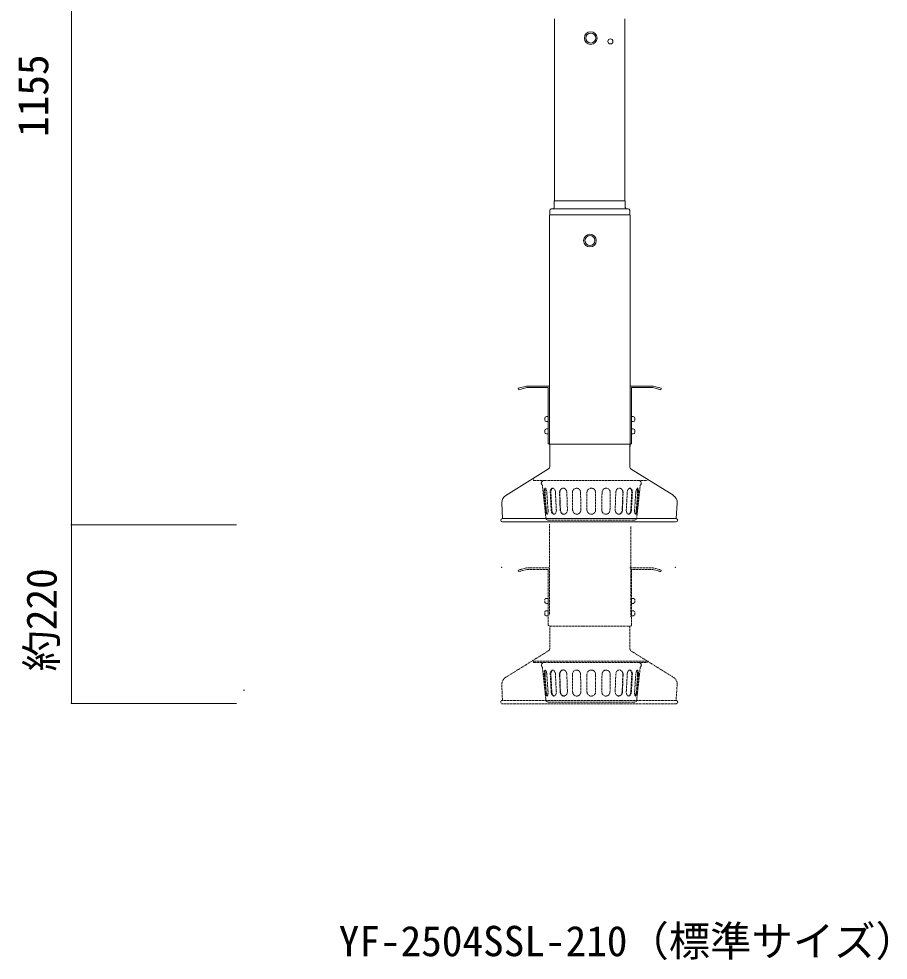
# Model space of a CAD drawing. Units: millimetres, scale not verified. Extents: x -3710 to 4533, y -3093 to 3424.
# Drawn here: x -3710 to -556, y -3072 to 344 of the extents above; entities that cross this region are included whole.
import ezdxf
from ezdxf.enums import TextEntityAlignment as Align

# ---------------------------------------------------------------- set-up
doc = ezdxf.new("R2010")
doc.units = ezdxf.units.MM
doc.header["$LTSCALE"] = 3
doc.header["$PDMODE"] = 32
doc.header["$PDSIZE"] = 1.5
doc.linetypes.add('DASHED1', pattern=[1.8, 1.2, -0.6])
doc.layers.add('1-1_NOTE', color=7, linetype='Continuous', lineweight=9)
doc.styles.add('ＭＳ ゴシック', font='')
doc.styles.get('ＭＳ ゴシック').set_extended_font_data('MS Gothic')

msp = doc.modelspace()

# ---------------------------------------------------------------- linework, layer by layer
at = {"layer": '1-1_NOTE'}
for p, q in [((-3519.777, 2026.459), (-3519.777, -1492.541)), ((-1766.259, 343.942), (-1766.259, -315.988)), ((-1511.088, 343.564), (-1511.088, -315.872)), ((-1767.809, -315.974), (-1509.809, -315.974)), ((-1767.809, -315.974), (-1767.809, -340.068)), ((-1509.809, -340.068), (-1509.809, -315.974)), ((-1784.619, -368.633), (-1784.619, -1200.634)), ((-1784.188, -350.872), (-1784.188, -367.165)), ((-1778.309, -346.068), (-1499.309, -346.068)), ((-1492.813, -368.199), (-1492.813, -1208.199)), ((-1868.309, -988.541), (-1784.309, -988.541)), ((-1409.309, -988.541), (-1493.309, -988.541)), ((-1409.309, -988.541), (-1379.309, -996.579)), ((-1867.519, -994.541), (-1896.756, -1002.375)), ((-1867.519, -994.541), (-1790.309, -994.541)), ((-1410.098, -994.541), (-1487.309, -994.541)), ((-1487.309, -994.541), (-1487.309, -1198.951)), ((-1410.098, -994.541), (-1380.861, -1002.375)), ((-1379.309, -996.579), (-1380.861, -1002.375)), ((-1802.309, -1111.541), (-1802.309, -1105.541)), ((-1796.309, -1099.541), (-1790.309, -1099.541)), ((-1796.309, -1117.541), (-1790.309, -1117.541)), ((-1790.309, -1099.541), (-1790.309, -1117.541)), ((-1481.309, -1099.541), (-1487.309, -1099.541)), ((-1487.309, -1099.541), (-1487.309, -1117.541)), ((-1481.309, -1117.541), (-1487.309, -1117.541)), ((-1475.309, -1111.541), (-1475.309, -1105.541)), ((-1802.309, -1156.541), (-1802.309, -1150.541)), ((-1796.309, -1144.541), (-1790.309, -1144.541)), ((-1790.309, -1144.541), (-1790.309, -1162.541)), ((-1481.309, -1144.541), (-1487.309, -1144.541)), ((-1487.309, -1144.541), (-1487.309, -1162.541)), ((-1475.309, -1156.541), (-1475.309, -1150.541)), ((-1796.309, -1162.541), (-1790.309, -1162.541)), ((-1481.309, -1162.541), (-1487.309, -1162.541)), ((-1783.981, -1200.138), (-1492.981, -1200.138)), ((-1783.981, -1281.116), (-1783.981, -1200.138)), ((-1492.981, -1282.154), (-1492.981, -1200.138)), ((-1487.309, -1198.951), (-1492.666, -1198.951)), ((-1788.703, -1289.609), (-1943.539, -1385.835)), ((-1488.267, -1290.643), (-1334.35, -1386.478)), ((-1958.018, -1412.771), (-1955.74, -1469.719)), ((-1321.712, -1413.322), (-1325.74, -1469.719)), ((-3519.777, -1492.541), (-3519.777, -2140.541)), ((-1640.74, -1469.719), (-1955.74, -1469.719)), ((-1640.74, -1481.719), (-1955.74, -1481.719)), ((-1640.74, -1469.719), (-1325.74, -1469.719)), ((-1640.74, -1481.719), (-1325.74, -1481.719))]:
    msp.add_line(p, q, dxfattribs=at)
at = {"layer": '1-1_NOTE', "linetype": 'DASHED1'}
for p, q in [((-1843.24, -1331.719), (-1843.24, -1327.168)), ((-1807.24, -1331.719), (-1843.24, -1331.719)), ((-1812.713, -1336.431), (-1807.24, -1331.719)), ((-1807.24, -1331.719), (-1459.24, -1331.719)), ((-1453.767, -1336.431), (-1459.24, -1331.719)), ((-1459.24, -1331.719), (-1430.639, -1331.719)), ((-1813.79, -1344.306), (-1810.732, -1348.893)), ((-1810.774, -1348.897), (-1798.24, -1466.719)), ((-1455.697, -1348.816), (-1468.24, -1466.719)), ((-1452.69, -1344.306), (-1455.748, -1348.893)), ((-1799.981, -1438.481), (-1804.366, -1375.633)), ((-1796.831, -1438.481), (-1801.216, -1375.633)), ((-1790.323, -1437.805), (-1794.709, -1374.958)), ((-1778.773, -1438.617), (-1782.06, -1375.703)), ((-1776.568, -1438.617), (-1779.855, -1375.703)), ((-1760.291, -1437.649), (-1763.579, -1374.735)), ((-1746.297, -1438.645), (-1748.487, -1375.683)), ((-1745.352, -1438.33), (-1747.542, -1375.368)), ((-1719.888, -1437.441), (-1722.077, -1374.479)), ((-1700.998, -1438.476), (-1702.088, -1375.485)), ((-1672.158, -1374.963), (-1671.068, -1437.953)), ((-1648.99, -1375.219), (-1648.99, -1438.219)), ((-1617.49, -1375.219), (-1617.49, -1438.219)), ((-1594.322, -1374.963), (-1595.412, -1437.953)), ((-1565.481, -1438.476), (-1564.391, -1375.485)), ((-1546.591, -1437.441), (-1544.402, -1374.479)), ((-1521.127, -1438.33), (-1518.938, -1375.368)), ((-1520.182, -1438.645), (-1517.993, -1375.683)), ((-1506.189, -1437.649), (-1502.901, -1374.735)), ((-1489.911, -1438.617), (-1486.624, -1375.703)), ((-1487.706, -1438.617), (-1484.419, -1375.703)), ((-1476.156, -1437.805), (-1471.771, -1374.958)), ((-1469.648, -1438.481), (-1465.263, -1375.633)), ((-1466.498, -1438.481), (-1462.113, -1375.633)), ((-1477.24, -1475.719), (-1789.24, -1475.719)), ((-1784.661, -1490.314), (-1784.661, -1820.314)), ((-1489.786, -1498.143), (-1489.786, -1828.143)), ((-1867.519, -1654.541), (-1896.756, -1662.375)), ((-1868.309, -1648.541), (-1784.309, -1648.541)), ((-1867.519, -1654.541), (-1790.309, -1654.541)), ((-1790.309, -1654.541), (-1790.309, -1858.541)), ((-1409.309, -1648.541), (-1493.309, -1648.541)), ((-1410.098, -1654.541), (-1380.861, -1662.375)), ((-1409.309, -1648.541), (-1379.309, -1656.579)), ((-1379.309, -1656.579), (-1380.861, -1662.375)), ((-1802.309, -1771.541), (-1802.309, -1765.541)), ((-1796.309, -1759.541), (-1790.309, -1759.541)), ((-1790.309, -1759.541), (-1790.309, -1777.541)), ((-1481.309, -1759.541), (-1487.309, -1759.541)), ((-1487.309, -1759.541), (-1487.309, -1777.541)), ((-1475.309, -1771.541), (-1475.309, -1765.541)), ((-1802.309, -1816.541), (-1802.309, -1810.541)), ((-1796.309, -1777.541), (-1790.309, -1777.541)), ((-1796.309, -1804.541), (-1790.309, -1804.541)), ((-1790.309, -1804.541), (-1790.309, -1822.541)), ((-1481.309, -1777.541), (-1487.309, -1777.541)), ((-1481.309, -1804.541), (-1487.309, -1804.541)), ((-1487.309, -1804.541), (-1487.309, -1822.541)), ((-1475.309, -1816.541), (-1475.309, -1810.541)), ((-1796.309, -1822.541), (-1790.309, -1822.541)), ((-1481.309, -1822.541), (-1487.309, -1822.541)), ((-1790.309, -1857.921), (-1784.459, -1857.921)), ((-1783.981, -1860.138), (-1492.981, -1860.138)), ((-1783.981, -1941.116), (-1783.981, -1860.138)), ((-1492.981, -1942.154), (-1492.981, -1860.138)), ((-1487.309, -1858.951), (-1492.666, -1858.951)), ((-1788.703, -1949.609), (-1943.539, -2045.835)), ((-1488.267, -1950.643), (-1334.35, -2046.478)), ((-1807.24, -1991.719), (-1843.24, -1991.719)), ((-1813.79, -2004.306), (-1810.732, -2008.893)), ((-1812.713, -1996.431), (-1807.24, -1991.719)), ((-1810.774, -2008.897), (-1798.24, -2126.719)), ((-1807.24, -1991.719), (-1459.24, -1991.719)), ((-1455.697, -2008.816), (-1468.24, -2126.719)), ((-1453.767, -1996.431), (-1459.24, -1991.719)), ((-1452.69, -2004.306), (-1455.748, -2008.893)), ((-1799.981, -2098.481), (-1804.366, -2035.633)), ((-1796.831, -2098.481), (-1801.216, -2035.633)), ((-1790.323, -2097.805), (-1794.709, -2034.958)), ((-1778.773, -2098.617), (-1782.06, -2035.703)), ((-1776.568, -2098.617), (-1779.855, -2035.703)), ((-1760.291, -2097.649), (-1763.579, -2034.735)), ((-1746.297, -2098.645), (-1748.487, -2035.683)), ((-1745.352, -2098.33), (-1747.542, -2035.368)), ((-1719.888, -2097.441), (-1722.077, -2034.479)), ((-1700.998, -2098.476), (-1702.088, -2035.485)), ((-1672.158, -2034.963), (-1671.068, -2097.953)), ((-1648.99, -2035.219), (-1648.99, -2098.219)), ((-1617.49, -2035.219), (-1617.49, -2098.219)), ((-1594.322, -2034.963), (-1595.412, -2097.953)), ((-1565.481, -2098.476), (-1564.391, -2035.485)), ((-1546.591, -2097.441), (-1544.402, -2034.479)), ((-1521.127, -2098.33), (-1518.938, -2035.368)), ((-1520.182, -2098.645), (-1517.993, -2035.683)), ((-1506.189, -2097.649), (-1502.901, -2034.735)), ((-1489.911, -2098.617), (-1486.624, -2035.703)), ((-1487.706, -2098.617), (-1484.419, -2035.703)), ((-1476.156, -2097.805), (-1471.771, -2034.958)), ((-1469.648, -2098.481), (-1465.263, -2035.633)), ((-1466.498, -2098.481), (-1462.113, -2035.633)), ((-1958.018, -2072.771), (-1955.74, -2129.719)), ((-1321.712, -2073.322), (-1325.74, -2129.719)), ((-1640.74, -2129.719), (-1955.74, -2129.719)), ((-1640.74, -2141.719), (-1955.74, -2141.719)), ((-1477.24, -2135.719), (-1789.24, -2135.719)), ((-1640.74, -2129.719), (-1325.74, -2129.719)), ((-1640.74, -2141.719), (-1325.74, -2141.719))]:
    msp.add_line(p, q, dxfattribs=at)
at = {"layer": '1-1_NOTE', "color": 4}
for p, q in [((-3519.777, -1492.541), (-2920.499, -1492.541)), ((-3519.777, -2140.541), (-2920.499, -2140.541))]:
    msp.add_line(p, q, dxfattribs=at)
at = {"layer": '1-1_NOTE'}
for points in [[(-1493.509, -350.528), (-1493.509, -367.165), (-1784.188, -367.165)], [(-1868.309, -988.541), (-1898.309, -996.579), (-1896.756, -1002.375)], [(-1790.309, -994.541), (-1790.309, -1197.921), (-1784.459, -1197.921)]]:
    msp.add_lwpolyline(points, dxfattribs=at)
at = {"layer": '1-1_NOTE', "linetype": 'DASHED1'}
for points in [[(-1868.309, -1648.541), (-1898.309, -1656.579), (-1896.756, -1662.375)], [(-1410.098, -1654.541), (-1487.309, -1654.541), (-1487.309, -1858.116)], [(-1843.24, -1991.719), (-1843.24, -1987.168), (-1433.689, -1987.168)], [(-1459.24, -1991.719), (-1430.639, -1991.719), (-1430.639, -1988.992)]]:
    msp.add_lwpolyline(points, dxfattribs=at)
at = {"layer": '1-1_NOTE'}
for centre, radius in [((-1635.407, 274.389), 23), ((-1635.197, 274.351), 18), ((-1563.953, 262.161), 9), ((-1638.407, -460.611), 23), ((-1638.197, -460.649), 18)]:
    msp.add_circle(centre, radius, dxfattribs=at)
for centre, radius, start, end in [((-1773.809, -340.068), 6, 270, 0), ((-1503.809, -340.068), 6, 180, 270), ((-1778.309, -352.068), 6, 90, 168.5044), ((-1499.309, -352.068), 6, 14.86326, 90), ((-1796.309, -1105.541), 6, 90, 180), ((-1796.309, -1111.541), 6, 180, 270), ((-1481.309, -1105.541), 6, 0, 90), ((-1481.309, -1111.541), 6, 270, 0), ((-1796.309, -1150.541), 6, 90, 180), ((-1796.309, -1156.541), 6, 180, 270), ((-1481.309, -1150.541), 6, 0, 90), ((-1481.309, -1156.541), 6, 270, 0), ((-1793.981, -1281.116), 10, 301.85967, 0), ((-1482.981, -1282.154), 10, 180, 238.09189), ((-1928.042, -1411.572), 30, 120.34399, 182.29061), ((-1351.635, -1411.184), 30, 355.91438, 59.12337), ((-1955.74, -1475.719), 6, 90, 270), ((-1325.74, -1475.719), 6, 270, 90)]:
    msp.add_arc(centre, radius, start, end, dxfattribs=at)
at = {"layer": '1-1_NOTE', "linetype": 'DASHED1'}
for centre, radius, start, end in [((-1808.798, -1340.978), 6, 130.73247, 213.69007), ((-1633.24, -1375.219), 15.75, 0, 180), ((-1457.683, -1340.978), 6, 326.30993, 49.26753), ((-1789.24, -1466.719), 9, 180, 270), ((-1633.24, -1438.219), 15.75, 180, 0), ((-1477.24, -1466.719), 9, 270, 0), ((-1796.309, -1765.541), 6, 90, 180), ((-1796.309, -1771.541), 6, 180, 270), ((-1481.309, -1765.541), 6, 0, 90), ((-1481.309, -1771.541), 6, 270, 0), ((-1796.309, -1810.541), 6, 90, 180), ((-1481.309, -1810.541), 6, 0, 90), ((-1796.309, -1816.541), 6, 180, 270), ((-1481.309, -1816.541), 6, 270, 0), ((-1793.981, -1941.116), 10, 301.85967, 0), ((-1482.981, -1942.154), 10, 180, 238.09189), ((-1808.798, -2000.978), 6, 130.73247, 213.69007), ((-1457.683, -2000.978), 6, 326.30993, 49.26753), ((-1928.042, -2071.572), 30, 120.34399, 182.29061), ((-1633.24, -2035.219), 15.75, 0, 180), ((-1351.635, -2071.184), 30, 355.91438, 59.12337), ((-1633.24, -2098.219), 15.75, 180, 0), ((-1955.74, -2135.719), 6, 90, 270), ((-1789.24, -2126.719), 9, 180, 270), ((-1477.24, -2126.719), 9, 270, 0), ((-1325.74, -2135.719), 6, 270, 90)]:
    msp.add_arc(centre, radius, start, end, dxfattribs=at)
for centre, major_axis, ratio, start_param, end_param in [((-1799.546, -1375.296), (-1.099, 15.712), 0.3, 4.71238898, 7.85398163), ((-1796.396, -1375.296), (-1.099, 15.712), 0.3, 0.31807841, 1.57079633), ((-1772.829, -1375.219), (-0.824, 15.728), 0.6, 4.71238898, 7.85398163), ((-1770.624, -1375.219), (-0.824, 15.728), 0.6, 0.08539564, 1.57079633), ((-1735.764, -1375.239), (-0.55, 15.74), 0.8, 0.19277883, 1.57079633), ((-1734.819, -1374.924), (-0.55, 15.74), 0.8, 4.71238898, 7.85398163), ((-1687.128, -1375.224), (-0.275, 15.748), 0.95, 4.71238898, 7.85398163), ((-1579.352, -1375.224), (0.275, 15.748), 0.95, 4.71238898, 7.85398163), ((-1531.661, -1374.924), (0.55, 15.74), 0.8, 4.71238898, 7.85398163), ((-1530.716, -1375.239), (0.55, 15.74), 0.8, 4.71238898, 6.09040648), ((-1493.651, -1375.219), (0.824, 15.728), 0.6, 4.71238898, 7.85398163), ((-1495.856, -1375.219), (0.824, 15.728), 0.6, 4.71238898, 6.19778966), ((-1466.933, -1375.296), (1.099, 15.712), 0.3, 4.71238898, 7.85398163), ((-1470.083, -1375.296), (1.099, 15.712), 0.3, 4.71238898, 5.9651069), ((-1795.152, -1438.143), (1.099, -15.712), 0.3, 4.71238898, 7.85398163), ((-1792.002, -1438.143), (1.099, -15.712), 0.3, 4.71238898, 5.92315697), ((-1769.532, -1438.133), (0.824, -15.728), 0.6, 4.71238898, 7.85398163), ((-1767.327, -1438.133), (0.824, -15.728), 0.6, 4.71238898, 6.13492104), ((-1733.565, -1438.2), (0.55, -15.74), 0.8, 4.71238898, 6.55389338), ((-1732.62, -1437.885), (0.55, -15.74), 0.8, 4.71238898, 7.85398163), ((-1686.028, -1438.215), (0.275, -15.748), 0.95, 4.71238898, 7.85398163), ((-1580.451, -1438.215), (-0.275, -15.748), 0.95, 4.71238898, 7.85398163), ((-1533.859, -1437.885), (-0.55, -15.74), 0.8, 4.71238898, 7.85398163), ((-1532.914, -1438.2), (-0.55, -15.74), 0.8, 6.01247724, 7.85398163), ((-1496.948, -1438.133), (-0.824, -15.728), 0.6, 4.71238898, 7.85398163), ((-1499.153, -1438.133), (-0.824, -15.728), 0.6, 0.14826426, 1.57079633), ((-1471.328, -1438.143), (-1.099, -15.712), 0.3, 4.71238898, 7.85398163), ((-1474.478, -1438.143), (-1.099, -15.712), 0.3, 0.36002834, 1.57079633), ((-1799.546, -2035.296), (-1.099, 15.712), 0.3, 4.71238898, 7.85398163), ((-1796.396, -2035.296), (-1.099, 15.712), 0.3, 0.31807841, 1.57079633), ((-1772.829, -2035.219), (-0.824, 15.728), 0.6, 4.71238898, 7.85398163), ((-1770.624, -2035.219), (-0.824, 15.728), 0.6, 0.08539564, 1.57079633), ((-1735.764, -2035.239), (-0.55, 15.74), 0.8, 0.19277883, 1.57079633), ((-1734.819, -2034.924), (-0.55, 15.74), 0.8, 4.71238898, 7.85398163), ((-1687.128, -2035.224), (-0.275, 15.748), 0.95, 4.71238898, 7.85398163), ((-1579.352, -2035.224), (0.275, 15.748), 0.95, 4.71238898, 7.85398163), ((-1531.661, -2034.924), (0.55, 15.74), 0.8, 4.71238898, 7.85398163), ((-1530.716, -2035.239), (0.55, 15.74), 0.8, 4.71238898, 6.09040648), ((-1493.651, -2035.219), (0.824, 15.728), 0.6, 4.71238898, 7.85398163), ((-1495.856, -2035.219), (0.824, 15.728), 0.6, 4.71238898, 6.19778966), ((-1466.933, -2035.296), (1.099, 15.712), 0.3, 4.71238898, 7.85398163), ((-1470.083, -2035.296), (1.099, 15.712), 0.3, 4.71238898, 5.9651069), ((-1795.152, -2098.143), (1.099, -15.712), 0.3, 4.71238898, 7.85398163), ((-1792.002, -2098.143), (1.099, -15.712), 0.3, 4.71238898, 5.92315697), ((-1769.532, -2098.133), (0.824, -15.728), 0.6, 4.71238898, 7.85398163), ((-1767.327, -2098.133), (0.824, -15.728), 0.6, 4.71238898, 6.13492104), ((-1733.565, -2098.2), (0.55, -15.74), 0.8, 4.71238898, 6.55389338), ((-1732.62, -2097.885), (0.55, -15.74), 0.8, 4.71238898, 7.85398163), ((-1686.028, -2098.215), (0.275, -15.748), 0.95, 4.71238898, 7.85398163), ((-1580.451, -2098.215), (-0.275, -15.748), 0.95, 4.71238898, 7.85398163), ((-1533.859, -2097.885), (-0.55, -15.74), 0.8, 4.71238898, 7.85398163), ((-1532.914, -2098.2), (-0.55, -15.74), 0.8, 6.01247724, 7.85398163), ((-1496.948, -2098.133), (-0.824, -15.728), 0.6, 4.71238898, 7.85398163), ((-1499.153, -2098.133), (-0.824, -15.728), 0.6, 0.14826426, 1.57079633), ((-1471.328, -2098.143), (-1.099, -15.712), 0.3, 4.71238898, 7.85398163), ((-1474.478, -2098.143), (-1.099, -15.712), 0.3, 0.36002834, 1.57079633)]:
    msp.add_ellipse(centre, major_axis=major_axis, ratio=ratio, start_param=start_param, end_param=end_param, dxfattribs=at)
at = {"layer": '1-1_NOTE', "color": 1}
for p in [(-3519.777, -1492.541), (-2893.303, -2092.541), (-3519.777, -2140.541)]:
    msp.add_point(p, dxfattribs=at)
at = {"layer": '1-1_NOTE'}
for p in [(-1958.74, -1647.023), (-1328.74, -1647.023)]:
    msp.add_point(p, dxfattribs=at)

# ---------------------------------------------------------------- texts
at = {"layer": '1-1_NOTE', "color": 3, "style": 'ＭＳ ゴシック'}
for s, p in [('1155', (-3570.563, -84.538)), ('約220', (-3540.091, -2024.572))]:
    msp.add_text(s, height=110, rotation=90, dxfattribs=at).set_placement(p, align=Align.BOTTOM_LEFT)
msp.add_text('YF-2504SSL-210（標準サイズ）', height=110, dxfattribs=at).set_placement((-2549.76, -3091.082), align=Align.BOTTOM_LEFT)

doc.saveas('drawing.dxf')
